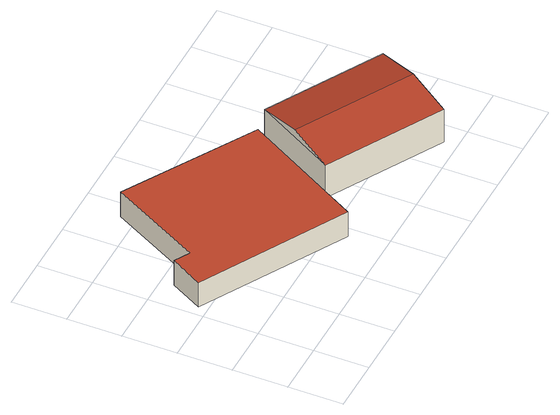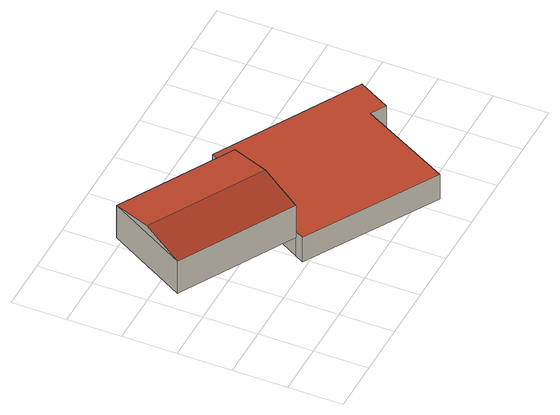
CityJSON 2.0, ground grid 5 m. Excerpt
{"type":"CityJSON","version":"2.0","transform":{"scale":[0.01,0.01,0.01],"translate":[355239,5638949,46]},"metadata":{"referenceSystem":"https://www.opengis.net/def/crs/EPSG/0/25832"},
"CityObjects":{
"building1":{"type":"Building","attributes":{"Geometrietyp2DReferenz":"3000","Gemeindeschluessel":"05315000","function":"31001_2000","roofType":"1000","measuredHeight":2.66,"storeysAboveGround":1},"address":[{"country":"Germany","locality":"Köln","thoroughfareNumber":"43","thoroughfareName":"Brühler Landstr."}],"geometry":[{"type":"Solid","lod":"2","boundaries":[[[[0,1,2,3]],[[4,5,1,0]],[[6,7,5,4]],[[8,9,7,6]],[[10,11,9,8]],[[12,13,11,10]],[[14,15,13,12]],[[3,2,15,14]],[[12,10,8,6,4,0,3,14]],[[1,5,7,9,11,13,15,2]]]],"semantics":{"surfaces":[{"type":"WallSurface"},{"type":"RoofSurface"},{"type":"GroundSurface"}],"values":[[0,0,0,0,0,0,0,0,1,2]]}}]},
"building2":{"type":"Building","attributes":{"Geometrietyp2DReferenz":"3000","Gemeindeschluessel":"05315000","function":"31001_2000","roofType":"3100","measuredHeight":4.32,"storeysAboveGround":1},"address":[{"country":"Germany","locality":"Köln","thoroughfareNumber":"43","thoroughfareName":"Brühler Landstr."}],"geometry":[{"type":"Solid","lod":"2","boundaries":[[[[16,17,18,19]],[[20,21,17,16]],[[22,23,21,20]],[[19,18,23,22]],[[16,24,20]],[[22,25,19]],[[19,25,24,16]],[[20,24,25,22]],[[17,21,23,18]]]],"semantics":{"surfaces":[{"type":"WallSurface"},{"type":"RoofSurface"},{"type":"GroundSurface"}],"values":[[0,0,0,0,0,0,1,1,2]]}}]}
},
"vertices":[
[403,1306,355],[403,1306,89],[262,1386,89],[262,1386,355],[850,2142,355],[850,2142,89],[2033,1449,355],[2033,1449,89],[1988,1368,355],[1988,1368,89],[1566,620,355],[1566,620,89],[1411,346,355],[1411,346,89],[97,1085,355],[97,1085,89],
[3028,781,635],[3028,781,286],[1988,1368,286],[1988,1368,635],[2607,33,635],[2607,33,286],[1566,620,635],[1566,620,286],[2817,407,717],[1777,994,717]
]}
